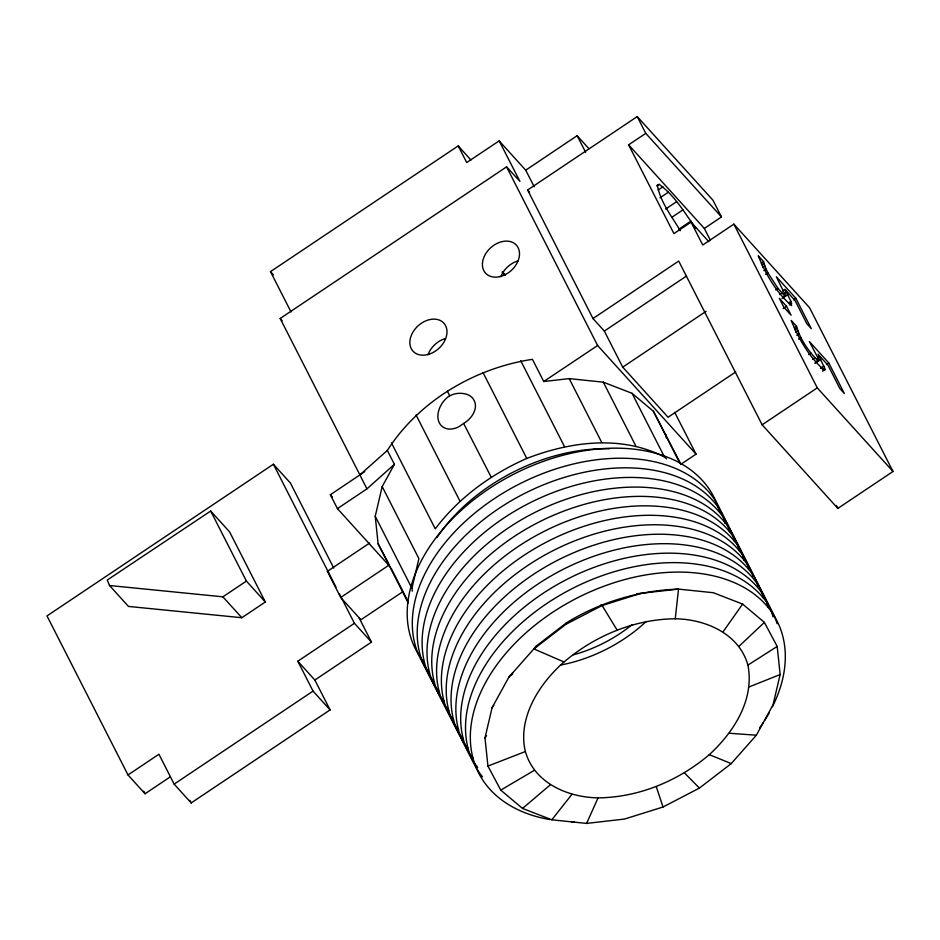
<?xml version="1.0" encoding="UTF-8"?>
<svg xmlns="http://www.w3.org/2000/svg" width="940" height="940" viewBox="0 0 940 940"><rect width="100%" height="100%" fill="white"/><g stroke="black" fill="none" stroke-linecap="round" stroke-linejoin="round"><path stroke-width="1.41" d="M487.942 766.077L525.389 751.53A120.12 79.759 -27 0 1 563.988 661.971C595.008 635.734 634.371 619.225 675.249 618.767L678.516 589.098L713.307 592.717L742.6 604.079L764.385 622.398L777.192 646.438L780.141 674.544L773.044 704.824L756.359 735.198L731.25 763.597L699.407 788.084L663.005 807.002L624.536 819.057L586.619 823.417L551.827 819.798L522.534 808.435L500.75 790.117L487.942 766.077L484.981 737.959L492.09 707.691L508.775 677.317L512.888 672.582L511.524 675.073M408.277 602.986L378.115 543.813L375.224 516.248L382.192 486.568L394.401 464.337L387.339 450.448C418.97 400.981 474.794 368.01 532.451 359.339L543.743 381.511L569.205 378.62L603.316 382.169L632.033 393.308L653.394 411.274L680.525 463.444M412.237 591.189L411.931 588.287L418.899 558.607L382.192 486.568M675.249 618.767C705.564 619.272 739.11 633.619 747.923 665.109C754.679 699.807 733.811 732.072 709.324 754.667C678.304 780.893 638.942 797.414 598.063 797.872C567.748 797.367 534.202 783.008 525.389 751.53M586.619 823.417L598.063 797.872M563.988 661.971L533.885 648.917L565.727 624.418L566.432 622.856C600.249 601.988 638.848 590.532 678.516 589.098L636.815 593.751M824.909 369.655L824.556 370.325C809.293 357.447 798.741 338.846 791.198 320.458L796.556 326.38C800.257 339.434 808.318 351.02 817.765 360.596L818.716 360.619L818.07 358.199L809.317 341.467L828.81 362.993L844.308 393.425L839.866 388.514L828.023 365.272L817.965 354.157L824.674 368.174L824.909 369.655L822.629 371.183M484.981 737.959L486.568 735.573M723.177 631.668L742.6 604.079M492.09 707.691L493.794 705.505M551.827 819.798L571.896 794.359M533.885 648.917L536.505 645.886L566.432 622.856M666.636 458.826L664.498 457.028C621.457 434.738 570.415 441.565 526.776 458.438C491.068 474.195 458.896 497.554 435.255 528.832L391.475 442.916M508.775 677.317L536.505 645.886M739.04 646.274L764.385 622.398M364.732 471.645L330.351 494.746L337.437 508.622L366.941 488.859L394.401 464.337M366.941 488.859L359.867 474.9L387.339 450.448M522.534 808.435L550.135 784.971M463.632 423.447C469.33 419.98 474.183 414.564 475.323 407.819A20.621 15.416 -28.1 0 0 467.298 394.459C460.87 392.344 453.256 393.073 447.71 397.127A20.856 15.017 -50 0 0 438.827 421.719A20.856 15.017 -50 0 0 459.143 426.572L463.632 423.447L491.091 476.98M291.036 311.963L270.485 271.625L458.215 145.9L470.94 160.059M359.867 474.9L280.179 318.484L506.578 166.85L519.938 181.373L499.163 140.883L466.698 162.55L458.215 145.9M499.163 140.883L525.707 170.187L577.148 135.689L588.804 148.567M735.726 371.935L668.082 417.243L622.727 367.152L604.338 331.08L592.987 318.543L527.634 190.009L637.226 116.584L712.943 200.197L721.485 216.94L704.342 228.444L628.625 144.831L645.768 133.339L721.485 216.94M656.766 186.014L659.198 184.381C674.72 195.532 684.673 212.816 695.635 228.138M658.106 190.068L662.982 186.802M659.939 197.846L668.457 192.136M333.724 568.03L290.425 483.054L273.387 464.243L47 615.923L128.016 774.948L145.054 793.76L170.034 777.028M665.626 209.033L676.589 201.701M671.982 217.211L682.945 209.879M678.774 229.231L690.959 221.076M708.784 241.674L691.076 222.134L673.921 233.613L628.625 144.831M592.987 318.543L678.704 261.062L762.14 424.798L837.857 508.411L893 471.481L809.575 307.756L733.87 224.143L702.732 244.999L691.076 222.134M604.338 331.08L686.47 276.066M109.534 585.526L222.898 596.818L246.398 581.085L265.327 601.988L241.827 617.721L128.463 606.429L109.534 585.526L107.278 580.039L210.689 511.031L229.618 531.934L265.327 601.988M761.283 263.176L763.574 261.637L758.204 255.727C765.759 274.116 776.311 292.716 791.574 305.582L790.928 301.329L784.982 289.426L782.691 290.954M761.823 265.068L764.102 263.541L763.574 261.637M762.599 267.477L764.878 265.95L764.102 263.541M763.82 270.591L766.112 269.051L764.878 265.95M622.727 367.152L706.069 311.328M765.618 274.363L767.898 272.835L766.112 269.051M402.273 592.082L360.913 619.777L340.703 597.476L327.39 571.344L369.69 543.014M775.7 289.92L777.979 288.38L784.783 295.853L785.723 295.889L776.334 276.736L795.816 298.25L811.326 328.683L806.884 323.771L795.04 300.53L784.982 289.426M779.601 294.537L781.88 293.01M784.195 293.762L786.475 292.234M782.491 297.392L784.783 295.853M782.021 298.509L787.743 294.678M340.703 597.476L389.043 565.093M788.636 302.868L790.928 301.329M793.536 299.789L795.816 298.25M783.114 308.602L786.545 306.311L791.081 315.206L783.843 307.215L779.307 298.309L786.545 306.311M789.4 304.96L791.68 303.432M794.265 327.907L796.556 326.38M128.016 774.948L158.942 754.232L174.147 784.125L191.184 802.936L330.081 709.911L314.853 680.031L297.816 661.22L354.427 623.302L371.464 642.102L314.853 680.031M794.805 329.811L797.096 328.283M795.581 332.208L797.872 330.68M796.803 335.322L799.094 333.794M798.601 339.105L800.892 337.566M808.682 354.65L810.973 353.123M174.147 784.125L313.044 691.1L330.081 709.911M812.583 359.28L814.874 357.752M817.177 358.504L819.468 356.977M815.474 362.123L817.765 360.596M815.286 362.922L818.716 360.619M815.015 363.24L820.726 359.409M820.479 368.363L823.91 366.071M826.519 364.52L828.81 362.993M680.642 464.442L696.023 454.138L674.755 412.413M822.383 369.702L824.674 368.174M762.14 424.798L817.283 387.868L893 471.481M543.743 381.511L597.617 345.509L696.023 454.138M747.923 665.109L777.192 646.438M500.75 790.117L534.273 770.365M565.727 624.418L602.117 605.513L640.598 593.457M749.215 686.882L780.141 674.544M659.198 184.381L657.377 185.027C660.162 201.947 671.736 216.188 680.266 230.7M729.24 733.247L756.359 735.198M600.648 605.078L602.117 605.513L616.981 629.859M709.324 754.667L731.25 763.597M684.461 772.927L699.407 788.084M502.477 271.848L505.414 275.091M502.195 272.154L505.144 275.397M270.485 271.625L273.434 274.88M280.179 318.484L282.141 320.657M330.351 494.746L332.325 496.907M337.437 508.622L390.676 567.384M327.39 571.344L328.671 572.754M222.898 596.818L241.827 617.721M527.634 190.009L529.526 192.101M777.979 288.38L767.898 272.835M378.115 543.813L388.69 563.659M637.226 116.584L645.768 133.339M577.148 135.689L585.632 152.257M525.707 170.187L534.19 186.755M733.87 224.143L817.283 387.868M704.342 228.444L710.334 240.194M836.53 505.814L837.857 508.411M653.394 411.274L679.89 463.291M632.033 393.308L664.498 457.028M506.578 166.85L597.617 345.509M603.316 382.169L635.781 445.889M569.205 378.62L601.67 442.341M520.713 360.702L564.494 446.618M482.995 372.51L526.776 458.438M416.103 415.069L459.872 500.985M375.224 516.248L411.931 588.287M391.334 568.677L408.371 602.117M359.021 617.686L371.464 642.102M273.387 464.243L335.991 587.124M339.316 593.657L354.427 623.302M297.816 661.22L313.044 691.1M210.689 511.031L246.398 581.085M189.857 800.34L191.184 802.936M143.726 791.151L145.054 793.76M447.311 391.052L449.696 395.787M656.332 786.78L663.005 807.002M665.955 434.832L666.26 437.735M500.891 276.607A20.821 15.334 -42.2 0 1 517.905 260.921M646.297 621.422A120.12 79.759 -27 0 1 560.51 665.073M632.103 624.63A108.3 71.898 -27 0 1 573.388 654.804M436.912 537.621A151.692 100.709 -27 0 1 609.449 448.78M427.982 354.744A20.821 15.346 -42.3 0 1 444.69 338.741M424.21 662.371A167.438 111.167 -27 0 1 514.239 473.948A167.438 111.167 -27 0 1 719.547 511.947M482.526 776.828A167.438 111.167 -27 0 1 570.721 589.356A167.438 111.167 -27 0 1 777.11 623.725M429.333 672.429A167.438 111.167 -27 0 1 520.29 483.536A167.438 111.167 -27 0 1 725.01 523.357M468.061 748.44A167.438 111.167 -27 0 1 558.09 560.017A167.438 111.167 -27 0 1 763.398 598.005M448.768 710.581A167.438 111.167 -27 0 1 538.796 522.158A167.438 111.167 -27 0 1 744.104 560.146M549.865 819.562A167.438 111.167 -27 0 1 488.177 677.987A167.438 111.167 -27 0 1 695.412 572.907A167.438 111.167 -27 0 1 772.468 706.692M769.143 712.978A167.438 111.167 -27 0 1 764.667 720.451M763.068 722.907A167.438 111.167 -27 0 1 759.732 727.772M574.387 821.772A167.438 111.167 -27 0 1 571.426 821.701M439.121 691.64A167.438 111.167 -27 0 1 529.149 503.217A167.438 111.167 -27 0 1 734.457 541.205M453.597 720.04A167.438 111.167 -27 0 1 543.626 531.617A167.438 111.167 -27 0 1 748.933 569.605M458.414 729.511A167.438 111.167 -27 0 1 546.598 542.028A167.438 111.167 -27 0 1 752.999 576.396M477.708 767.369A167.438 111.167 -27 0 1 567.736 578.946A167.438 111.167 -27 0 1 773.044 616.934M444.032 701.287A167.438 111.167 -27 0 1 534.061 512.864A167.438 111.167 -27 0 1 739.369 550.852M433.316 680.901A167.438 111.167 -27 0 1 525.225 493.124A167.438 111.167 -27 0 1 729.569 531.605M472.879 757.899A167.438 111.167 -27 0 1 562.907 569.476A167.438 111.167 -27 0 1 768.215 607.475M463.232 738.969A167.438 111.167 -27 0 1 551.428 551.498A167.438 111.167 -27 0 1 757.816 585.867M429.087 354.169A20.821 15.322 -42.2 0 0 444.162 323.513A20.821 15.322 -42.2 0 0 412.037 333.794A20.821 15.322 -42.2 0 0 429.087 354.169M499.939 276.607A20.821 15.322 -42.2 0 0 517.505 246.609A20.821 15.322 -42.2 0 0 485.416 254.2A20.821 15.322 -42.2 0 0 499.939 276.607"/></g></svg>
